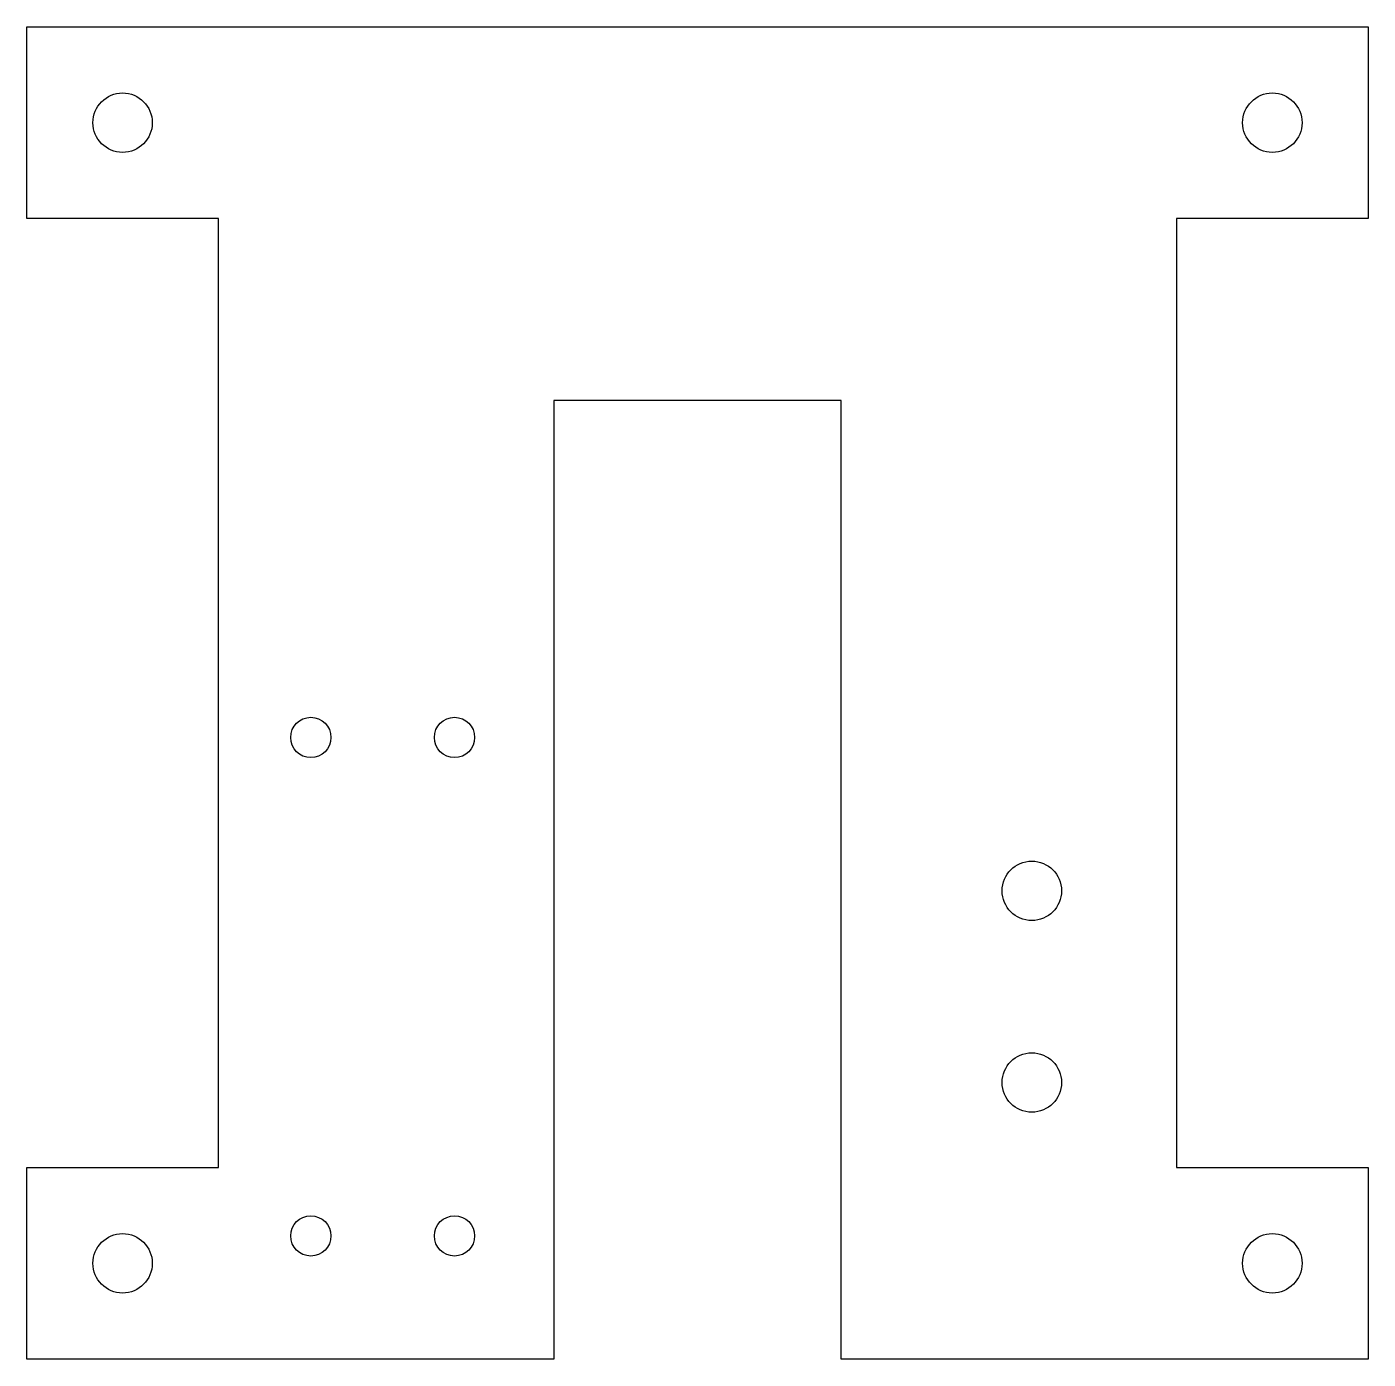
# Model space of a CAD drawing. Header units: millimetres. Extents: x -56.8 to 13.2, y -19.4 to 50.1.
import ezdxf

# ---------------------------------------------------------------- set-up
doc = ezdxf.new("R2010")
doc.units = ezdxf.units.MM
doc.layers.get('0').update_dxf_attribs({"linetype": 'CONTINUOUS'})

msp = doc.modelspace()

# ---------------------------------------------------------------- linework, layer by layer
msp.add_lwpolyline([(13.179, -19.431), (-14.321, -19.431), (-14.321, 30.569), (-29.321, 30.569), (-29.321, -19.431), (-56.821, -19.431), (-56.821, -9.431), (-46.821, -9.431), (-46.821, 40.069), (-56.821, 40.069), (-56.821, 50.069), (13.179, 50.069), (13.179, 40.069), (3.179, 40.069), (3.179, -9.431), (13.179, -9.431)], close=True)
for centre, radius in [((-51.821, 45.069), 1.55), ((8.179, 45.069), 1.55), ((-42, 13), 1.05), ((-34.5, 13), 1.05), ((-4.375, 5), 1.55), ((-4.375, -5), 1.55), ((-42, -13), 1.05), ((-34.5, -13), 1.05), ((-51.821, -14.431), 1.55), ((8.179, -14.431), 1.55)]:
    msp.add_circle(centre, radius)

doc.saveas('drawing.dxf')
